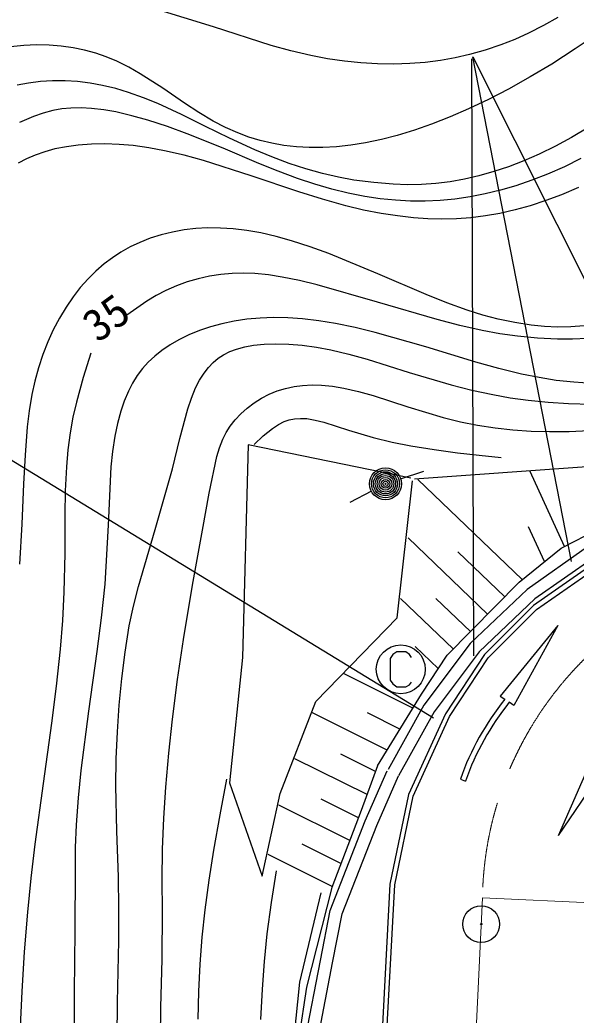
# Model space of a CAD drawing. Units: millimetres, scale not verified. Extents: x 40000 to 680000, y 20000 to 380000.
# Drawn here: x 236388 to 259130, y 309950 to 350658 of the extents above; entities that cross this region are included whole.
import ezdxf
from ezdxf.enums import TextEntityAlignment as Align

# ---------------------------------------------------------------- set-up
doc = ezdxf.new("R2010")
doc.units = ezdxf.units.MM
doc.header["$LTSCALE"] = 1000
doc.linetypes.add('CHAIN', pattern=[18.5, 12, -1.5, 3.5, -1.5])
for name, color, linetype, lineweight in [('M-BGD', 7, 'Continuous', 25), ('M-BGD-EXST', 7, 'Continuous', 25), ('M-BMK', 2, 'CHAIN', 13), ('M-BMK-SRVR', 3, 'Continuous', 25), ('M-STR-HTXT', 7, 'Continuous', 13), ('M-STR-STRC', 7, 'Continuous', 25)]:
    doc.layers.add(name, color=color, linetype=linetype, lineweight=lineweight)
doc.styles.add('ＭＳ ゴシック', font='')
doc.styles.get('ＭＳ ゴシック').set_extended_font_data('MS Gothic')

msp = doc.modelspace()

# ---------------------------------------------------------------- linework, layer by layer
at = {"layer": 'M-BGD'}
for p, q in [((244299, 350374), (241909, 351114)), ((258386, 350757), (257794, 350423)), ((246665, 349610), (244299, 350374)), ((257186, 350115), (256625, 349862)), ((257794, 350423), (257186, 350115)), ((260037, 350105), (259099, 349470)), ((256625, 349862), (256049, 349636)), ((236555, 349614), (236000, 349559)), ((237071, 349634), (236555, 349614)), ((237579, 349625), (237071, 349634)), ((238073, 349586), (237579, 349625)), ((238560, 349517), (238073, 349586)), ((239030, 349421), (238560, 349517)), ((239488, 349296), (239030, 349421)), ((239922, 349148), (239488, 349296)), ((247473, 349390), (246665, 349610)), ((248290, 349199), (247473, 349390)), ((255419, 349425), (254778, 349242)), ((256049, 349636), (255419, 349425)), ((259099, 349470), (258133, 348854)), ((240345, 348972), (239922, 349148)), ((240837, 348727), (240345, 348972)), ((248970, 349069), (248290, 349199)), ((249657, 348968), (248970, 349069)), ((250333, 348899), (249657, 348968)), ((251011, 348859), (250333, 348899)), ((252328, 348872), (251673, 348850)), ((252964, 348922), (252328, 348872)), ((253589, 349001), (252964, 348922)), ((254188, 349107), (253589, 349001)), ((254778, 349242), (254188, 349107)), ((241311, 348457), (240837, 348727)), ((242230, 347866), (241311, 348457)), ((251673, 348850), (251011, 348859)), ((258133, 348854), (257255, 348329)), ((236742, 348077), (236276, 347991)), ((237234, 348135), (236742, 348077)), ((237725, 348164), (237234, 348135)), ((238237, 348163), (237725, 348164)), ((238744, 348132), (238237, 348163)), ((239261, 348070), (238744, 348132)), ((239767, 347979), (239261, 348070)), ((257255, 348329), (256366, 347831)), ((240309, 347850), (239767, 347979)), ((240834, 347693), (240309, 347850)), ((241442, 347477), (240834, 347693)), ((243121, 347257), (242230, 347866)), ((256366, 347831), (255552, 347408)), ((242032, 347235), (241442, 347477)), ((242999, 346788), (242032, 347235)), ((243708, 346871), (243121, 347257)), ((255552, 347408), (254732, 347016)), ((237338, 346841), (236945, 346703)), ((237338, 346841), (236945, 346703)), ((237737, 346949), (237338, 346841)), ((237737, 346949), (237338, 346841)), ((238103, 347016), (237737, 346949)), ((238103, 347016), (237737, 346949)), ((238471, 347052), (238103, 347016)), ((238471, 347052), (238103, 347016)), ((238892, 347061), (238471, 347052)), ((238892, 347061), (238471, 347052)), ((239312, 347040), (238892, 347061)), ((239312, 347040), (238892, 347061)), ((239815, 346981), (239312, 347040)), ((239815, 346981), (239312, 347040)), ((240312, 346893), (239815, 346981)), ((240312, 346893), (239815, 346981)), ((240971, 346738), (240312, 346893)), ((240971, 346738), (240312, 346893)), ((244296, 346519), (243708, 346871)), ((254732, 347016), (253978, 346687)), ((236945, 346703), (236378, 346460)), ((236945, 346703), (236378, 346460)), ((241614, 346556), (240971, 346738)), ((241614, 346556), (240971, 346738)), ((242430, 346292), (241614, 346556)), ((242430, 346292), (241614, 346556)), ((243956, 346313), (242999, 346788)), ((244789, 346263), (244296, 346519)), ((253978, 346687), (253218, 346389)), ((243230, 346001), (242430, 346292)), ((243230, 346001), (242430, 346292)), ((244960, 345819), (243956, 346313)), ((245298, 346033), (244789, 346263)), ((245753, 345863), (245298, 346033)), ((252518, 346145), (251820, 345933)), ((253218, 346389), (252518, 346145)), ((259656, 346268), (258945, 345848)), ((244698, 345409), (243230, 346001)), ((244698, 345409), (243230, 346001)), ((245988, 345346), (244960, 345819)), ((246212, 345724), (245753, 345863)), ((246696, 345610), (246212, 345724)), ((247181, 345526), (246696, 345610)), ((250525, 345632), (249925, 345537)), ((251173, 345767), (250525, 345632)), ((251820, 345933), (251173, 345767)), ((258945, 345848), (258286, 345493)), ((237409, 345265), (237008, 345124)), ((237823, 345378), (237409, 345265)), ((238293, 345472), (237823, 345378)), ((238764, 345536), (238293, 345472)), ((239318, 345577), (238764, 345536)), ((239864, 345588), (239318, 345577)), ((240445, 345567), (239864, 345588)), ((241014, 345517), (240445, 345567)), ((241661, 345427), (241014, 345517)), ((242298, 345309), (241661, 345427)), ((243100, 345123), (242298, 345309)), ((246156, 344789), (244698, 345409)), ((246156, 344789), (244698, 345409)), ((246692, 345052), (245988, 345346)), ((247696, 345468), (247181, 345526)), ((248218, 345439), (247696, 345468)), ((248774, 345441), (248218, 345439)), ((249330, 345472), (248774, 345441)), ((249925, 345537), (249330, 345472)), ((258286, 345493), (257623, 345168)), ((236659, 344972), (236322, 344792)), ((237008, 345124), (236659, 344972)), ((243894, 344908), (243100, 345123)), ((245844, 344281), (243894, 344908)), ((247404, 344787), (246692, 345052)), ((257000, 344896), (256367, 344652)), ((257623, 345168), (257000, 344896)), ((259330, 344984), (258652, 344652)), ((259330, 344984), (258652, 344652)), ((246947, 344466), (246156, 344789)), ((246947, 344466), (246156, 344789)), ((247744, 344173), (246947, 344466)), ((247744, 344173), (246947, 344466)), ((248086, 344564), (247404, 344787)), ((248765, 344374), (248086, 344564)), ((255768, 344452), (255158, 344281)), ((256367, 344652), (255768, 344452)), ((258652, 344652), (257967, 344351)), ((258652, 344652), (257967, 344351)), ((247794, 343623), (245844, 344281)), ((248442, 343940), (247744, 344173)), ((248442, 343940), (247744, 344173)), ((249409, 344224), (248765, 344374)), ((250046, 344106), (249409, 344224)), ((250859, 344003), (250046, 344106)), ((251656, 343933), (250859, 344003)), ((253978, 344041), (253400, 343969)), ((254573, 344147), (253978, 344041)), ((255158, 344281), (254573, 344147)), ((257321, 344097), (256667, 343874)), ((257321, 344097), (256667, 343874)), ((257967, 344351), (257321, 344097)), ((257967, 344351), (257321, 344097)), ((248757, 343322), (247794, 343623)), ((249146, 343737), (248442, 343940)), ((249146, 343737), (248442, 343940)), ((249817, 343574), (249146, 343737)), ((249817, 343574), (249146, 343737)), ((250490, 343441), (249817, 343574)), ((250490, 343441), (249817, 343574)), ((252239, 343914), (251656, 343933)), ((252816, 343926), (252239, 343914)), ((253400, 343969), (252816, 343926)), ((256044, 343691), (255410, 343537)), ((256044, 343691), (255410, 343537)), ((256667, 343874), (256044, 343691)), ((256667, 343874), (256044, 343691)), ((259227, 343801), (258540, 343508)), ((249709, 343056), (248757, 343322)), ((251123, 343345), (250490, 343441)), ((251123, 343345), (250490, 343441)), ((251748, 343281), (251123, 343345)), ((251748, 343281), (251123, 343345)), ((252360, 343248), (251748, 343281)), ((252360, 343248), (251748, 343281)), ((252961, 343245), (252360, 343248)), ((252961, 343245), (252360, 343248)), ((253575, 343272), (252961, 343245)), ((253575, 343272), (252961, 343245)), ((254177, 343329), (253575, 343272)), ((254177, 343329), (253575, 343272)), ((254797, 343418), (254177, 343329)), ((254797, 343418), (254177, 343329)), ((255410, 343537), (254797, 343418)), ((255410, 343537), (254797, 343418)), ((257897, 343266), (257249, 343054)), ((258540, 343508), (257897, 343266)), ((250440, 342881), (249709, 343056)), ((251165, 342737), (250440, 342881)), ((256637, 342884), (256016, 342742)), ((257249, 343054), (256637, 342884)), ((251830, 342637), (251165, 342737)), ((252489, 342568), (251830, 342637)), ((253073, 342521), (252489, 342568)), ((253647, 342505), (253073, 342521)), ((254236, 342518), (253647, 342505)), ((254820, 342562), (254236, 342518)), ((255422, 342637), (254820, 342562)), ((256016, 342742), (255422, 342637)), ((242633, 341980), (242159, 341862)), ((243107, 342067), (242633, 341980)), ((243586, 342123), (243107, 342067)), ((244062, 342148), (243586, 342123)), ((244586, 342144), (244062, 342148)), ((245104, 342111), (244586, 342144)), ((245670, 342042), (245104, 342111)), ((246234, 341944), (245670, 342042)), ((246870, 341800), (246234, 341944)), ((241289, 341555), (240897, 341370)), ((241721, 341724), (241289, 341555)), ((242159, 341862), (241721, 341724)), ((247498, 341626), (246870, 341800)), ((248261, 341380), (247498, 341626)), ((240521, 341159), (240168, 340932)), ((240897, 341370), (240521, 341159)), ((249015, 341106), (248261, 341380)), ((240168, 340932), (239829, 340676)), ((251025, 340274), (249015, 341106)), ((239491, 340383), (239173, 340066)), ((239829, 340676), (239491, 340383)), ((239173, 340066), (238856, 339708)), ((243225, 339940), (242787, 339781)), ((243225, 339940), (242787, 339781)), ((243679, 340072), (243225, 339940)), ((243679, 340072), (243225, 339940)), ((244139, 340175), (243679, 340072)), ((244139, 340175), (243679, 340072)), ((244604, 340247), (244139, 340175)), ((244604, 340247), (244139, 340175)), ((245066, 340289), (244604, 340247)), ((245066, 340289), (244604, 340247)), ((245537, 340301), (245066, 340289)), ((245537, 340301), (245066, 340289)), ((246001, 340283), (245537, 340301)), ((246001, 340283), (245537, 340301)), ((246556, 340226), (246001, 340283)), ((246556, 340226), (246001, 340283)), ((247109, 340140), (246556, 340226)), ((247109, 340140), (246556, 340226)), ((247827, 339995), (247109, 340140)), ((247827, 339995), (247109, 340140)), ((248544, 339819), (247827, 339995)), ((248544, 339819), (247827, 339995)), ((253005, 339421), (251025, 340274)), ((238856, 339708), (238561, 339328)), ((242361, 339595), (241959, 339386)), ((242361, 339595), (241959, 339386)), ((242787, 339781), (242361, 339595)), ((242787, 339781), (242361, 339595)), ((251015, 339112), (248544, 339819)), ((251015, 339112), (248544, 339819)), ((238561, 339328), (238274, 338908)), ((241574, 339153), (241167, 338873)), ((241574, 339153), (241167, 338873)), ((241959, 339386), (241574, 339153)), ((241959, 339386), (241574, 339153)), ((253454, 338399), (251015, 339112)), ((253454, 338399), (251015, 339112)), ((253845, 339085), (253005, 339421)), ((238274, 338908), (238007, 338464)), ((241167, 338873), (240765, 338577)), ((241167, 338873), (240765, 338577)), ((254675, 338786), (253845, 339085)), ((255314, 338584), (254675, 338786)), ((238007, 338464), (237755, 337985)), ((245154, 338338), (244645, 338232)), ((245663, 338413), (245154, 338338)), ((246209, 338462), (245663, 338413)), ((246751, 338481), (246209, 338462)), ((247348, 338470), (246751, 338481)), ((247940, 338428), (247348, 338470)), ((248614, 338349), (247940, 338428)), ((249287, 338239), (248614, 338349)), ((254374, 338160), (253454, 338399)), ((254374, 338160), (253454, 338399)), ((255945, 338416), (255314, 338584)), ((256623, 338278), (255945, 338416)), ((237755, 337985), (237528, 337488)), ((243727, 337952), (243299, 337777)), ((244182, 338106), (243727, 337952)), ((244645, 338232), (244182, 338106)), ((250101, 338072), (249287, 338239)), ((250914, 337874), (250101, 338072)), ((252980, 337281), (250914, 337874)), ((255284, 337955), (254374, 338160)), ((255284, 337955), (254374, 338160)), ((256011, 337819), (255284, 337955)), ((256011, 337819), (255284, 337955)), ((257297, 338170), (256623, 338278)), ((257839, 338116), (257297, 338170)), ((258372, 338094), (257839, 338116)), ((258920, 338101), (258372, 338094)), ((259460, 338138), (258920, 338101)), ((237528, 337488), (237323, 336966)), ((242885, 337575), (242527, 337369)), ((243299, 337777), (242885, 337575)), ((256730, 337715), (256011, 337819)), ((256730, 337715), (256011, 337819)), ((257553, 337640), (256730, 337715)), ((257553, 337640), (256730, 337715)), ((258368, 337596), (257553, 337640)), ((258368, 337596), (257553, 337640)), ((258984, 337594), (258368, 337596)), ((258984, 337594), (258368, 337596)), ((259597, 337622), (258984, 337594)), ((259597, 337622), (258984, 337594)), ((242188, 337140), (241899, 336909)), ((242527, 337369), (242188, 337140)), ((244716, 336963), (244970, 337089)), ((244970, 337089), (245248, 337192)), ((245248, 337192), (245585, 337283)), ((245585, 337283), (245943, 337347)), ((245943, 337347), (246379, 337391)), ((246379, 337391), (246827, 337405)), ((246827, 337405), (247379, 337391)), ((247379, 337391), (247924, 337348)), ((247924, 337348), (248513, 337268)), ((248513, 337268), (249097, 337159)), ((249097, 337159), (249840, 336983)), ((255033, 336662), (252980, 337281)), ((237323, 336966), (237145, 336430)), ((239283, 337030), (238976, 336034)), ((241631, 336657), (241398, 336395)), ((241899, 336909), (241631, 336657)), ((244295, 336651), (244495, 336819)), ((244495, 336819), (244716, 336963)), ((249840, 336983), (250581, 336776)), ((250581, 336776), (252303, 336237)), ((255971, 336401), (255033, 336662)), ((237145, 336430), (236996, 335886)), ((241398, 336395), (241189, 336115)), ((243917, 336213), (244094, 336442)), ((244094, 336442), (244295, 336651)), ((256904, 336173), (255971, 336401)), ((236996, 335886), (236875, 335333)), ((238976, 336034), (238698, 335027)), ((241189, 336115), (240993, 335799)), ((243574, 335610), (243734, 335921)), ((243734, 335921), (243917, 336213)), ((252303, 336237), (254026, 335730)), ((257614, 336028), (256904, 336173)), ((258319, 335914), (257614, 336028)), ((259040, 335835), (258319, 335914)), ((240823, 335465), (240656, 335069)), ((240993, 335799), (240823, 335465)), ((243399, 335192), (243574, 335610)), ((246587, 335346), (246914, 335480)), ((246914, 335480), (247250, 335585)), ((247250, 335585), (247598, 335662)), ((247598, 335662), (247949, 335708)), ((247949, 335708), (248337, 335727)), ((248337, 335727), (248726, 335716)), ((248726, 335716), (249177, 335671)), ((249177, 335671), (249635, 335594)), ((249635, 335594), (250230, 335457)), ((250230, 335457), (250828, 335289)), ((254026, 335730), (254869, 335517)), ((254869, 335517), (255720, 335333)), ((259775, 335786), (259040, 335835)), ((236875, 335333), (236765, 334671)), ((238698, 335027), (238555, 334402)), ((240656, 335069), (240515, 334654)), ((243249, 334753), (243399, 335192)), ((245962, 334991), (246268, 335182)), ((246268, 335182), (246587, 335346)), ((250828, 335289), (252251, 334828)), ((255720, 335333), (256437, 335204)), ((256437, 335204), (257165, 335103)), ((257165, 335103), (257992, 335022)), ((236765, 334671), (236686, 334010)), ((240515, 334654), (240379, 334149)), ((242925, 333533), (243249, 334753)), ((245416, 334545), (245677, 334778)), ((245677, 334778), (245962, 334991)), ((252251, 334828), (253693, 334393)), ((257992, 335022), (258822, 334970)), ((258822, 334970), (259759, 334943)), ((238555, 334402), (238441, 333771)), ((244987, 334044), (245189, 334303)), ((245189, 334303), (245416, 334545)), ((246956, 334102), (247198, 334226)), ((247198, 334226), (247404, 334299)), ((247404, 334299), (247621, 334344)), ((247621, 334344), (247868, 334360)), ((247868, 334360), (248122, 334347)), ((248122, 334347), (248461, 334292)), ((248461, 334292), (248811, 334204)), ((253693, 334393), (254400, 334224)), ((254400, 334224), (255102, 334086)), ((236686, 334010), (236597, 332849)), ((240379, 334149), (240272, 333637)), ((244821, 333782), (244987, 334044)), ((246340, 333638), (246721, 333947)), ((246721, 333947), (246956, 334102)), ((248811, 334204), (249825, 333875)), ((249825, 333875), (250837, 333577)), ((255102, 334086), (255824, 333975)), ((255824, 333975), (256542, 333895)), ((256542, 333895), (257295, 333842)), ((257295, 333842), (258047, 333819)), ((258047, 333819), (258851, 333826)), ((258851, 333826), (259659, 333864)), ((238441, 333771), (238350, 333077)), ((240272, 333637), (240177, 333007)), ((242629, 332299), (242925, 333533)), ((244545, 333159), (244683, 333509)), ((244683, 333509), (244821, 333782)), ((245966, 333296), (246340, 333638)), ((250837, 333577), (251611, 333391)), ((238350, 333077), (238290, 332377)), ((240177, 333007), (240113, 332375)), ((244437, 332800), (244545, 333159)), ((245724, 333276), (245486, 324572)), ((252375, 331908), (245724, 333276)), ((251611, 333391), (252377, 333236)), ((252377, 333236), (253329, 333080)), ((253329, 333080), (254278, 332955)), ((236597, 332849), (236538, 331684)), ((244130, 331302), (244437, 332800)), ((254278, 332955), (255174, 332856)), ((255174, 332856), (256073, 332765)), ((238290, 332377), (238244, 331399)), ((240113, 332375), (240000, 329994)), ((241924, 329811), (242629, 332299)), ((251955, 331884), (252905, 332194)), ((252520, 331889), (259576, 332394)), ((258654, 329120), (257259, 332181)), ((251813, 326202), (252435, 331809)), ((256929, 327762), (252657, 331861)), ((236538, 331684), (236468, 330037)), ((238244, 331399), (238228, 330416)), ((250763, 331379), (249878, 330912)), ((243849, 329788), (244130, 331302)), ((238228, 330416), (238224, 328832)), ((236468, 330037), (236367, 328394)), ((240000, 329994), (239855, 327583)), ((241242, 327479), (241924, 329811)), ((243446, 327534), (243849, 329788)), ((257839, 328499), (257188, 329925)), ((258521, 329052), (260266, 329944)), ((255510, 326353), (252260, 329472)), ((256806, 327661), (258521, 329052)), ((259600, 329100), (257134, 327363)), ((238224, 328832), (238190, 327251)), ((256213, 327063), (254293, 328906)), ((259870, 328674), (257444, 326973)), ((259912, 328463), (257388, 326700)), ((257517, 326546), (260014, 328290)), ((239855, 327583), (239708, 326201)), ((241038, 326678), (241242, 327479)), ((243078, 325308), (243446, 327534)), ((253853, 324679), (256806, 327661)), ((257134, 327363), (254797, 325150)), ((238190, 327251), (238125, 326086)), ((254103, 324931), (251952, 326996)), ((254807, 325642), (253402, 326989)), ((257444, 326973), (255166, 324815)), ((240862, 325867), (241038, 326678)), ((257388, 326700), (255384, 324695)), ((255539, 324568), (257517, 326546)), ((238125, 326086), (238029, 324921)), ((239708, 326201), (239532, 324819)), ((248485, 322781), (251813, 326202)), ((240696, 324793), (240862, 325867)), ((258386, 325889), (256030, 322994)), ((258386, 325889), (256585, 322620)), ((242837, 323681), (243078, 325308)), ((238029, 324921), (237869, 323405)), ((253494, 324130), (252556, 325030)), ((254797, 325150), (252901, 322624)), ((239532, 324819), (239190, 322382)), ((240560, 323715), (240696, 324793)), ((245486, 324572), (244962, 319449)), ((252807, 323080), (253853, 324679)), ((255166, 324815), (253326, 322352)), ((255384, 324695), (253785, 322267)), ((253960, 322170), (255539, 324568)), ((240453, 322624), (240560, 323715)), ((242627, 322059), (242837, 323681)), ((252454, 322504), (249643, 323903)), ((237869, 323405), (237678, 321889)), ((251011, 320151), (252807, 323080)), ((256030, 322994), (256215, 322869)), ((240376, 321531), (240453, 322624)), ((247026, 319020), (248485, 322781)), ((252901, 322624), (251446, 319995)), ((256585, 322620), (256400, 322745)), ((239190, 322382), (238880, 319949)), ((242475, 320664), (242627, 322059)), ((251405, 320793), (248356, 322310)), ((251929, 321649), (250602, 322309)), ((253326, 322352), (251863, 319744)), ((253785, 322267), (252273, 318973)), ((252464, 318910), (253960, 322170)), ((237678, 321889), (237335, 319419)), ((240329, 320427), (240376, 321531)), ((240312, 319327), (240329, 320427)), ((242354, 319273), (242475, 320664)), ((250582, 318969), (247630, 320438)), ((250926, 319915), (249513, 320618)), ((258407, 317302), (259916, 320715)), ((258407, 317302), (260502, 320391)), ((251011, 320151), (250347, 318321)), ((238880, 319949), (238770, 318844)), ((244581, 318145), (244855, 319599)), ((250510, 317895), (251411, 319947)), ((250983, 317708), (251863, 319744)), ((254401, 319607), (254607, 319524)), ((237335, 319419), (236995, 316942)), ((240348, 317468), (240312, 319327)), ((242272, 318007), (242354, 319273)), ((244962, 319449), (246293, 315636)), ((238770, 318844), (238690, 317732)), ((246293, 315636), (247026, 319020)), ((250239, 318023), (248705, 318787)), ((252273, 318973), (251516, 315300)), ((251715, 315274), (252464, 318910)), ((249875, 317088), (246970, 318533)), ((242221, 316736), (242272, 318007)), ((244322, 316694), (244581, 318145)), ((250347, 318321), (249144, 315175)), ((238690, 317732), (238652, 316811)), ((249079, 314226), (250510, 317895)), ((249560, 314086), (250983, 317708)), ((240414, 315612), (240348, 317468)), ((236995, 316942), (236831, 315556)), ((238652, 316811), (238645, 315888)), ((242202, 315475), (242221, 316736)), ((249517, 316150), (247929, 316939)), ((244129, 315476), (244322, 316694)), ((249158, 315211), (246533, 316517)), ((236831, 315556), (236696, 314160)), ((238645, 315888), (238637, 313392)), ((240440, 314299), (240414, 315612)), ((246676, 314562), (246875, 315851)), ((242213, 314209), (242202, 315475)), ((243964, 314252), (244129, 315476)), ((249144, 315175), (248109, 311097)), ((250351, 290057), (251715, 315274)), ((251516, 315300), (250587, 297856)), ((248695, 314958), (247825, 311292)), ((240436, 312982), (240440, 314299)), ((246505, 313271), (246676, 314562)), ((236696, 314160), (236563, 312543)), ((242199, 312236), (242213, 314209)), ((243847, 313143), (243964, 314252)), ((248683, 312184), (249079, 314226)), ((249174, 312089), (249560, 314086)), ((238637, 313392), (238609, 310888)), ((243760, 312035), (243847, 313143)), ((246389, 312140), (246505, 313271)), ((240385, 310473), (240436, 312982)), ((236563, 312543), (236461, 310919)), ((242155, 310260), (242199, 312236)), ((243702, 310909), (243760, 312035)), ((246303, 311008), (246389, 312140)), ((247885, 308118), (248683, 312184)), ((248389, 308061), (249174, 312089)), ((246241, 309769), (246303, 311008)), ((247825, 311292), (246971, 303175)), ((248109, 311097), (247540, 307342)), ((236461, 310919), (236399, 309484)), ((238609, 310888), (238602, 309156)), ((243674, 309781), (243702, 310909)), ((240351, 307973), (240385, 310473)), ((242125, 308621), (242155, 310260))]:
    msp.add_line(p, q, dxfattribs=at)
for radius in [650, 572, 494, 416, 338, 260, 182, 104, 26]:
    msp.add_circle((251337, 331682), radius, dxfattribs=at)
for centre, radius, start, end in [((264904, 315900), 11138, 141.2674, 160.5589), ((264985, 315857), 11006, 141.2595, 160.5389)]:
    msp.add_arc(centre, radius, start, end, dxfattribs=at)
at = {"layer": 'M-BGD-EXST'}
for p, q in [((251642, 324695), (251522, 324535)), ((251522, 324535), (251522, 323655)), ((251802, 324815), (251642, 324695)), ((252162, 324815), (251802, 324815)), ((252322, 324695), (252162, 324815)), ((252402, 324575), (252322, 324695)), ((251522, 323655), (251642, 323495)), ((251642, 323495), (251802, 323375)), ((251802, 323375), (252162, 323375)), ((252162, 323375), (252322, 323455)), ((252322, 323455), (252402, 323575))]:
    msp.add_line(p, q, dxfattribs=at)
msp.add_circle((251962, 324095), 1000, dxfattribs=at)
at = {"layer": 'M-BMK'}
msp.add_line((255301, 314751), (253988, 287302), dxfattribs=at)
msp.add_arc((269371, 314513), 14072, 108.0628, 179.0326, dxfattribs=at)
at = {"layer": 'M-BMK-SRVR'}
for radius in [750, 30]:
    msp.add_circle((255250, 313671), radius, dxfattribs=at)
at = {"layer": 'M-STR-HTXT'}
msp.add_line((255301, 314751), (268565, 314116), dxfattribs=at)
at = {"layer": 'M-STR-STRC'}
for p, q in [((254951, 324642), (254869, 349066)), ((258941, 328509), (254915, 349145)), ((254915, 349145), (264060, 330886)), ((253306, 322100), (211348, 347725))]:
    msp.add_line(p, q, dxfattribs=at)

# ---------------------------------------------------------------- texts
at = {"layer": 'M-BGD', "style": 'ＭＳ ゴシック'}
msp.add_text('35', height=1320, rotation=36, dxfattribs=at).set_placement((239805, 337103), align=Align.BOTTOM_LEFT)

doc.saveas('drawing.dxf')
